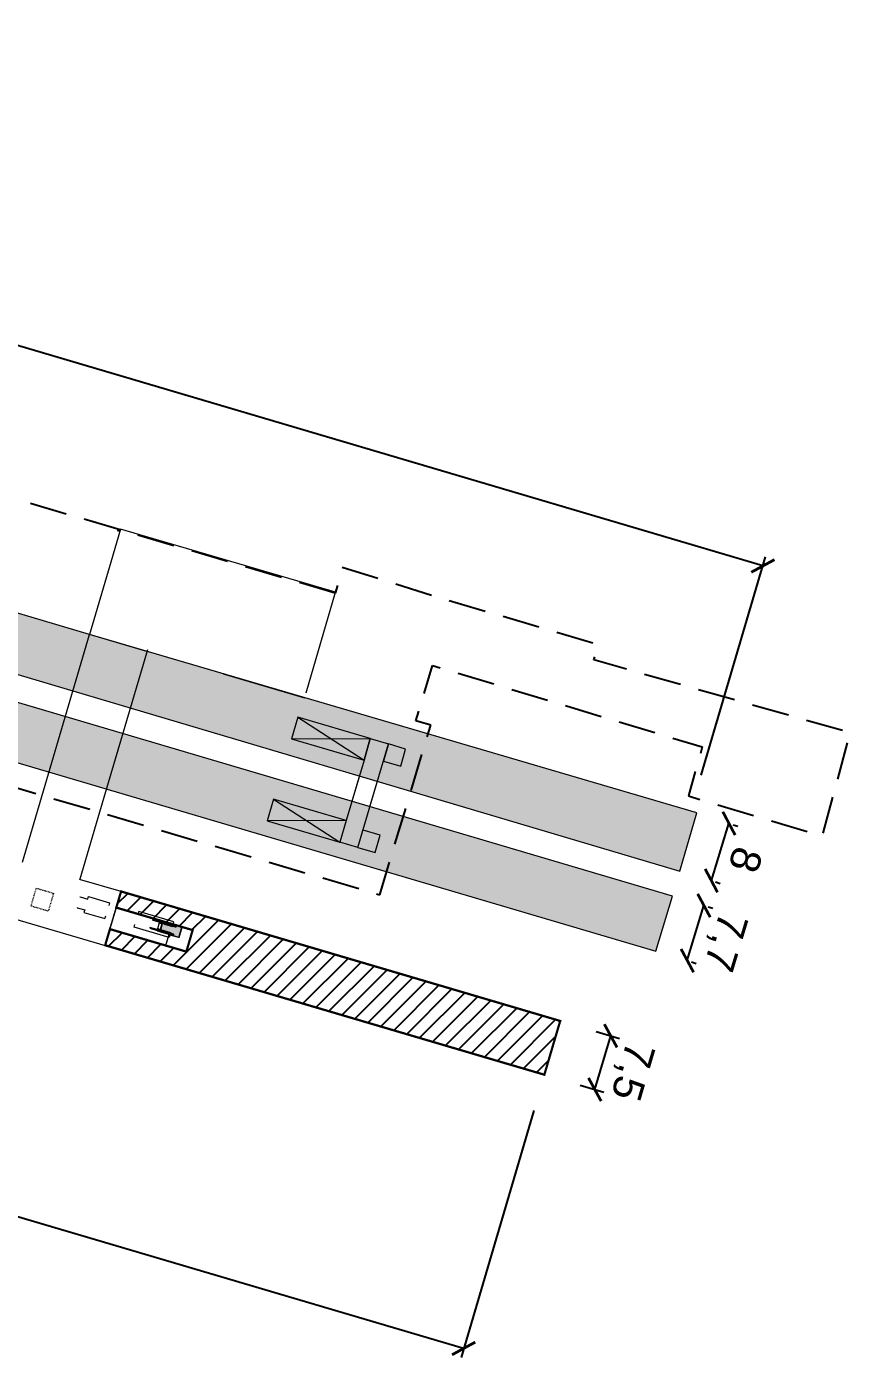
# Model space of a CAD drawing. Header units: metres. Extents: x 286532 to 329498, y 7396783 to 7466136.
# Drawn here: x 288300.9 to 288411.1, y 7465163.1 to 7465341.1 of the extents above; entities that cross this region are included whole.
import ezdxf

# ---------------------------------------------------------------- set-up
doc = ezdxf.new("R2010")
doc.units = ezdxf.units.M
doc.header["$LTSCALE"] = 10
for name, pattern in [('Aligning Line 1_8_', [0.00635, 0.003175, -0.003175]), ('DASHED', [0.75, 0.5, -0.25]), ('DASHED2', [0.375, 0.25, -0.125])]:
    doc.linetypes.add(name, pattern=pattern)
doc.layers.get('0').update_dxf_attribs({"color": 255})
for name, color, linetype, lineweight in [('_AUX-PLATAFORMA COTAS', 1, 'Continuous', 25), ('_AUX-PLATAFORMA EXISTENTE', 252, 'Continuous', 25), ('_AUX-PLATAFORMA NOVA', 3, 'DASHED', 25), ('ARQ-AUX-001', 1, 'Continuous', 5), ('ARQ-GEN', 1, 'Continuous', 5), ('ARQ-PIS-VIS', 1, 'Continuous', 5)]:
    doc.layers.add(name, color=color, linetype=linetype, lineweight=lineweight)
doc.layers.add('U-PISO', color=2, linetype='Continuous')
doc.styles.get("Standard").update_dxf_attribs({"font": 'arial.ttf'})
doc.dimstyles.new('ISO-25', dxfattribs={"dimtxt": 2.5, "dimasz": 2.5, "dimexe": 1.25, "dimexo": 0.625, "dimtad": 1, "dimtxsty": 'Standard', "dimcen": 2.5, "dimadec": 0, "dimazin": 0, "dimtfac": 1, "dimtmove": 0, "dimatfit": 3, "dimfxl": 1, "dimarcsym": 0})

# ---------------------------------------------------------------- blocks, each defined once
blk = doc.blocks.new('Escalator-thyssenkrupp-VelinoXtra-EN115 - VELINO Xtra 35_ 4EK _800_  0_5 m_s 2 flat steps_900-2165875-IMPLANTAÇÃO CAMPINAS')
at = {"layer": 'ARQ-GEN', "lineweight": 20}
for points in [[(0.42, 7.21), (-1.02, 7.21), (-1.02, 7.16), (0.42, 7.16)], [(-0.94, 6.01), (-1.02, 6.01), (-1.01, 5.96), (-0.94, 5.96)], [(-0.94, 4.85), (-0.94, 4.85), (-0.94, 5.96), (-1.02, 5.96), (-1.01, 4.81), (-0.94, 4.81)], [(-0.92, 5.86), (-0.93, 5.96), (-0.94, 5.96), (-0.94, 4.85), (-0.92, 4.85), (-0.92, 5.79)], [(-0.93, 6.06), (-0.93, 6.12), (-0.93, 6.06)], [(-0.85, 6.43), (-0.85, 6.43), (-0.92, 6.43), (-0.91, 5.96), (-0.85, 5.96), (-0.85, 6.42)], [(-0.85, 5.86), (-0.85, 5.96), (-0.92, 5.96), (-0.92, 4.85), (-0.85, 4.85), (-0.85, 5.79)], [(-0.84, 6.27), (-0.85, 6.27), (-0.84, 6.27)], [(-0.82, 4.85), (-0.83, 5.96), (-0.85, 5.96), (-0.84, 4.85), (-0.82, 4.85)], [(-0.75, 5.96), (-0.75, 6.01), (-0.83, 6), (-0.82, 5.96)], [(-0.75, 4.81), (-0.75, 5.96), (-0.82, 5.96), (-0.82, 4.81)], [(0.23, 4.81), (0.22, 5.37), (0.22, 5.96), (0.15, 5.96), (0.15, 4.81), (0.22, 4.81)], [(0.25, 4.85), (0.24, 5.96), (0.22, 5.96), (0.23, 4.85), (0.24, 4.85)], [(0.32, 6.32), (0.32, 6.43), (0.25, 6.43), (0.25, 5.96), (0.32, 5.96), (0.32, 6.29)], [(0.32, 5.86), (0.32, 5.96), (0.25, 5.96), (0.25, 4.85), (0.32, 4.85), (0.32, 5.79)], [(0.34, 5.96), (0.33, 6.04), (0.33, 6.08), (0.32, 6.2), (0.33, 5.96), (0.34, 5.96)], [(0.34, 4.85), (0.34, 5.96), (0.32, 5.96), (0.33, 4.85), (0.34, 4.85)], [(0.33, 6.12), (0.33, 6.1), (0.33, 6.11)], [(0.42, 5.99), (0.42, 6.01), (0.34, 6.01), (0.34, 5.96), (0.42, 5.96)], [(0.42, 5.96), (0.34, 5.96), (0.34, 4.81), (0.42, 4.81), (0.42, 5.86)], [(-0.94, 4.27), (-0.94, 4.6), (-0.94, 4.81), (-1.02, 4.81), (-1.02, 4.24), (-0.94, 4.23), (-0.94, 4.27)], [(-0.94, 4.18), (-0.94, 4.22), (-1.02, 4.23), (-1.01, 4.15), (-0.94, 4.12)], [(-0.92, 4.27), (-0.93, 4.85), (-0.94, 4.85), (-0.94, 4.31), (-0.93, 4.25), (-0.92, 4.25)], [(-0.92, 4.07), (-0.93, 4.25), (-0.94, 4.26), (-0.94, 4.23), (-0.94, 3.11), (-0.92, 3.09), (-0.92, 3.39)], [(-0.85, 4.31), (-0.85, 4.85), (-0.92, 4.85), (-0.92, 4.25), (-0.85, 4.25), (-0.85, 4.28)], [(-0.85, 4.07), (-0.85, 4.25), (-0.92, 4.25), (-0.92, 3.09), (-0.85, 3.09), (-0.85, 3.39)], [(-0.82, 4.25), (-0.83, 4.26), (-0.85, 4.25), (-0.84, 3.1), (-0.82, 3.12), (-0.82, 3.14), (-0.82, 4.25)], [(-0.75, 4.26), (-0.75, 4.81), (-0.83, 4.81), (-0.83, 4.35), (-0.82, 4.27), (-0.82, 4.22), (-0.75, 4.24), (-0.75, 4.25)], [(-0.75, 4.15), (-0.75, 4.24), (-0.82, 4.22), (-0.82, 4.12), (-0.75, 4.15)], [(0.15, 4.57), (-0.75, 4.57), (-0.75, 4.52), (0.15, 4.52)], [(0.15, 4.27), (0.15, 4.52), (-0.75, 4.52), (-0.75, 4.12), (-0.7, 4.12), (-0.7, 4.47), (0.1, 4.47), (0.1, 4.12), (0.15, 4.12), (0.15, 4.27)], [(0.23, 4.64), (0.23, 4.73), (0.22, 4.81), (0.15, 4.81), (0.15, 4.24), (0.22, 4.23), (0.23, 4.64)], [(0.22, 4.22), (0.15, 4.23), (0.15, 4.15), (0.22, 4.12), (0.22, 4.18)], [(0.25, 4.51), (0.24, 4.85), (0.22, 4.85), (0.23, 4.35), (0.22, 4.27), (0.23, 4.25), (0.25, 4.25), (0.25, 4.5)], [(0.25, 4.07), (0.24, 4.25), (0.22, 4.26), (0.22, 4.23), (0.23, 3.11), (0.25, 3.1), (0.25, 3.39)], [(0.32, 4.32), (0.32, 4.85), (0.25, 4.85), (0.25, 4.25), (0.32, 4.25), (0.32, 4.31)], [(0.32, 3.39), (0.32, 4.25), (0.25, 4.25), (0.25, 3.09), (0.32, 3.09), (0.32, 3.39)], [(0.34, 4.57), (0.33, 4.85), (0.32, 4.85), (0.33, 4.25), (0.34, 4.26), (0.34, 4.55)], [(0.34, 4.25), (0.34, 4.26), (0.32, 4.25), (0.33, 3.1), (0.34, 3.12), (0.34, 3.14), (0.34, 4.25)], [(0.42, 4.25), (0.42, 4.81), (0.34, 4.81), (0.34, 4.31), (0.34, 4.22), (0.42, 4.24)], [(0.42, 4.24), (0.34, 4.22), (0.34, 4.12), (0.42, 4.15), (0.42, 4.23)]]:
    blk.add_hatch(color=256, dxfattribs=at).paths.add_polyline_path(points, flags=0)
h = blk.add_hatch(color=256, dxfattribs=at)
h.paths.add_polyline_path([(-0.84, 6.32), (-0.85, 6.32), (-0.84, 6.27), (-0.84, 6.27), (-0.84, 6.3)], flags=0)
h.paths.add_polyline_path([(0.33, 6.25), (0.34, 6.23), (0.33, 6.25)], flags=0)
h.paths.add_polyline_path([(0.42, 6.2), (0.42, 7.16), (-1.02, 7.16), (-1.01, 6.01), (-0.94, 6.01), (-0.93, 6.29), (-0.92, 6.3), (-0.92, 6.43), (-0.85, 6.43), (-0.84, 6.32), (-0.83, 6.32), (-0.83, 6.15), (-0.82, 6.01), (-0.75, 6.01), (-0.75, 4.57), (0.15, 4.57), (0.15, 6.01), (0.23, 6.02), (0.23, 6.32), (0.24, 6.32), (0.24, 6.38), (0.25, 6.38), (0.25, 6.43), (0.32, 6.43), (0.33, 6.35), (0.33, 6.25), (0.33, 6.14), (0.34, 6.01), (0.42, 6.01), (0.42, 6.17)], flags=0)
h.paths.add_polyline_path([(0.34, 6.13), (0.33, 6.14), (0.34, 6.13)], flags=0)
h.paths.add_polyline_path([(0.25, 6.34), (0.24, 6.28), (0.25, 6.34)], flags=0)
h.paths.add_polyline_path([(0.23, 6.2), (0.22, 6.22), (0.23, 6.21)], flags=0)
h.paths.add_polyline_path([(-0.82, 6.18), (-0.83, 6.22), (-0.82, 6.2)], flags=0)
h.paths.add_polyline_path([(-0.84, 6.04), (-0.84, 6.03), (-0.84, 6.04)], flags=0)
h.paths.add_polyline_path([(-0.93, 6.14), (-0.94, 6.14), (-0.93, 6.14)], flags=0)
h = blk.add_hatch(color=256, dxfattribs=at)
h.paths.add_polyline_path([(-0.93, 6.25), (-0.94, 6.23), (-0.93, 6.25)], flags=0)
h.paths.add_polyline_path([(-0.92, 5.96), (-0.93, 6.36), (-0.93, 6.25), (-0.93, 6.14), (-0.94, 6.1), (-0.93, 5.96), (-0.92, 5.96)], flags=0)
h = blk.add_hatch(color=256, dxfattribs=at)
h.paths.add_polyline_path([(-0.84, 6.32), (-0.84, 6.38), (-0.85, 6.36), (-0.84, 6.32)], flags=0)
h.paths.add_polyline_path([(-0.83, 6.02), (-0.83, 6.32), (-0.84, 6.32), (-0.84, 6.27), (-0.85, 6.21), (-0.84, 5.96), (-0.83, 5.96), (-0.83, 6.01)], flags=0)
h = blk.add_hatch(color=256, dxfattribs=at)
h.paths.add_polyline_path([(0.24, 6.01), (0.24, 6.01), (0.24, 5.99)], flags=0)
h.paths.add_polyline_path([(0.23, 5.96), (0.23, 6.01), (0.15, 6.01), (0.15, 5.96), (0.23, 5.96)], flags=0)
h = blk.add_hatch(color=256, dxfattribs=at)
h.paths.add_polyline_path([(0.24, 6.32), (0.25, 6.38), (0.24, 6.32)], flags=0)
h.paths.add_polyline_path([(0.25, 5.96), (0.24, 6.27), (0.24, 6.27), (0.24, 6.32), (0.23, 6.32), (0.23, 6.15), (0.23, 5.96), (0.24, 5.96)], flags=0)
h = blk.add_hatch(color=256, dxfattribs=at)
h.paths.add_polyline_path([(-0.82, 4.51), (-0.83, 4.62), (-0.84, 4.85), (-0.85, 4.85), (-0.84, 4.25), (-0.82, 4.26), (-0.82, 4.51)], flags=0)
h.paths.add_polyline_path([(-0.83, 4.71), (-0.84, 4.72), (-0.83, 4.73)], flags=0)
for p, q in [((0.42, 7.21), (-1.02, 7.21)), ((-1.02, 7.16), (-1.02, 7.21)), ((0.42, 7.21), (-1.02, 7.21)), ((-1.02, 4.57), (-1.02, 7.16)), ((0.42, 7.16), (-1.02, 7.16)), ((0.42, 7.21), (0.42, 7.16)), ((0.42, 7.16), (0.42, 5.99)), ((-1.4, 5.94), (-1.4, 1.04)), ((-1.05, 5.94), (-1.4, 5.94)), ((-1.05, 7.01), (-1.05, 5.94)), ((-1.02, 7.01), (-1.05, 7.01)), ((-1.02, 6.01), (-0.94, 6.01)), ((-1.02, 6.01), (-1.02, 5.96)), ((-0.94, 5.96), (-1.02, 5.96)), ((-1.02, 5.96), (-0.94, 5.96)), ((-1.02, 4.81), (-1.02, 5.96)), ((-0.92, 5.96), (-0.94, 5.96)), ((-0.94, 5.96), (-0.94, 4.85)), ((-0.94, 5.96), (-0.92, 5.96)), ((-0.85, 6.43), (-0.92, 6.43)), ((-0.85, 5.96), (-0.92, 5.96)), ((-0.92, 5.96), (-0.85, 5.96)), ((-0.82, 5.96), (-0.85, 5.96)), ((-0.85, 5.96), (-0.82, 5.96)), ((-0.83, 6.01), (-0.75, 6.01)), ((-0.82, 4.85), (-0.82, 5.96)), ((-0.75, 5.96), (-0.82, 5.96)), ((-0.82, 5.96), (-0.75, 5.96)), ((-0.75, 6.01), (-0.75, 5.96)), ((-0.75, 4.81), (-0.75, 5.96)), ((0.15, 6.01), (0.23, 6.01)), ((0.15, 5.96), (0.15, 6.01)), ((0.15, 5.99), (0.15, 4.57)), ((0.22, 5.96), (0.15, 5.96)), ((0.15, 5.96), (0.22, 5.96)), ((0.15, 5.96), (0.15, 4.81)), ((0.25, 5.96), (0.22, 5.96)), ((0.22, 5.96), (0.22, 4.85)), ((0.22, 5.96), (0.25, 5.96)), ((0.32, 6.43), (0.25, 6.43)), ((0.32, 5.96), (0.25, 5.96)), ((0.25, 5.96), (0.32, 5.96)), ((0.34, 5.96), (0.32, 5.96)), ((0.32, 5.96), (0.34, 5.96)), ((0.34, 6.01), (0.42, 6.01)), ((0.34, 4.85), (0.34, 5.96)), ((0.42, 5.96), (0.34, 5.96)), ((0.34, 5.96), (0.42, 5.96)), ((0.42, 7.01), (0.45, 7.01)), ((0.42, 5.96), (0.42, 6.01)), ((0.42, 5.99), (0.42, 4.52)), ((0.42, 5.96), (0.42, 4.81)), ((0.45, 7.01), (0.45, 5.94)), ((0.45, 5.94), (0.8, 5.94)), ((0.8, 5.94), (0.8, 1.04)), ((-1.02, 4.24), (-1.02, 4.81)), ((-1.02, 4.52), (-1.02, 4.57)), ((-1.02, 4.52), (-1.02, 4.57)), ((-1.02, 4.57), (-1.02, 4.57)), ((-1.02, 4.52), (-1.02, 4.52)), ((-1.02, 4.15), (-1.02, 4.24)), ((-0.94, 4.27), (-0.94, 3.09)), ((-0.92, 4.25), (-0.85, 4.25)), ((-0.82, 3.09), (-0.82, 4.27)), ((-0.75, 4.81), (-0.75, 4.24)), ((0.15, 4.57), (-0.75, 4.57)), ((0.15, 4.52), (-0.75, 4.52)), ((-0.75, 4.52), (-0.75, 4.12)), ((-0.75, 4.24), (-0.75, 4.15)), ((-0.75, 4.12), (-0.7, 4.12)), ((-0.7, 4.12), (-0.7, 4.47)), ((-0.7, 4.47), (0.1, 4.47)), ((-0.7, 4.12), (0.1, 4.12)), ((0.1, 4.47), (0.1, 4.12)), ((0.1, 4.12), (0.15, 4.12)), ((0.15, 4.24), (0.15, 4.81)), ((0.15, 4.57), (0.15, 4.52)), ((0.15, 4.12), (0.15, 4.52)), ((0.15, 4.15), (0.15, 4.24)), ((0.22, 4.27), (0.22, 3.09)), ((0.25, 4.25), (0.32, 4.25)), ((0.34, 3.09), (0.34, 4.27)), ((0.42, 4.81), (0.42, 4.24)), ((0.42, 4.24), (0.42, 4.15)), ((-1.4, 1.04), (-1.02, 1.04)), ((0.8, 1.04), (0.42, 1.04)), ((-1.4, -3.01), (-1.02, -3.01)), ((-1.4, -5.94), (-1.4, -3.01)), ((0.8, -3.01), (0.42, -3.01)), ((0.8, -5.94), (0.8, -3.01)), ((-1.05, -5.94), (-1.4, -5.94)), ((-1.05, -7.01), (-1.05, -5.94)), ((-1.02, -7.01), (-1.05, -7.01)), ((0.42, -7.01), (0.45, -7.01)), ((0.45, -5.94), (0.8, -5.94)), ((0.45, -7.01), (0.45, -5.94))]:
    blk.add_line(p, q, dxfattribs=at)
at = {"layer": 'ARQ-GEN', "lineweight": 20, "flags": 128}
for points in [[(-0.94, 6.41), (-0.94, 6.41), (-0.94, 6.41), (-0.94, 6.41), (-0.94, 6.41), (-0.94, 6.41), (-0.94, 6.41), (-0.94, 6.42), (-0.94, 6.42), (-0.94, 6.42), (-0.94, 6.42), (-0.94, 6.42), (-0.94, 6.42), (-0.94, 6.42), (-0.94, 6.42), (-0.94, 6.42), (-0.94, 6.42), (-0.94, 6.42), (-0.94, 6.43), (-0.94, 6.43), (-0.94, 6.43), (-0.94, 6.43), (-0.94, 6.43), (-0.93, 6.43), (-0.93, 6.43), (-0.93, 6.43), (-0.93, 6.43), (-0.93, 6.43), (-0.93, 6.43), (-0.93, 6.43), (-0.93, 6.43), (-0.93, 6.43), (-0.93, 6.43), (-0.93, 6.43), (-0.93, 6.43), (-0.92, 6.43), (-0.92, 6.43), (-0.92, 6.43), (-0.92, 6.43), (-0.92, 6.43), (-0.92, 6.43)], [(-0.94, 6.01), (-0.94, 6.03), (-0.94, 6.05), (-0.94, 6.07), (-0.94, 6.08), (-0.94, 6.1), (-0.94, 6.12), (-0.94, 6.13), (-0.94, 6.15), (-0.94, 6.17), (-0.94, 6.18), (-0.94, 6.2), (-0.94, 6.21), (-0.94, 6.23), (-0.94, 6.24), (-0.94, 6.26), (-0.94, 6.27), (-0.94, 6.28), (-0.94, 6.29), (-0.94, 6.31), (-0.94, 6.32), (-0.94, 6.33), (-0.94, 6.34), (-0.94, 6.35), (-0.94, 6.36), (-0.94, 6.36), (-0.94, 6.37), (-0.94, 6.38), (-0.94, 6.38), (-0.94, 6.39), (-0.94, 6.39), (-0.94, 6.4), (-0.94, 6.4), (-0.94, 6.4), (-0.94, 6.41), (-0.94, 6.41), (-0.94, 6.41), (-0.94, 6.41)], [(-0.94, 6.41), (-0.94, 6.41), (-0.94, 6.41), (-0.94, 6.41), (-0.94, 6.4), (-0.94, 6.4), (-0.94, 6.4), (-0.94, 6.39), (-0.94, 6.39), (-0.94, 6.38), (-0.94, 6.37), (-0.94, 6.37), (-0.94, 6.36), (-0.94, 6.35), (-0.94, 6.34), (-0.94, 6.33), (-0.94, 6.32), (-0.94, 6.31), (-0.94, 6.3), (-0.94, 6.28), (-0.94, 6.27), (-0.94, 6.26), (-0.94, 6.25), (-0.94, 6.23), (-0.94, 6.22), (-0.94, 6.2), (-0.94, 6.19), (-0.94, 6.17), (-0.94, 6.15), (-0.94, 6.14), (-0.94, 6.12), (-0.94, 6.1), (-0.94, 6.09), (-0.94, 6.07), (-0.94, 6.05), (-0.94, 6.04), (-0.94, 6.02), (-0.94, 6), (-0.94, 5.98), (-0.94, 5.96), (-0.94, 5.96)], [(-0.94, 6.41), (-0.94, 6.41), (-0.94, 6.41), (-0.94, 6.41), (-0.94, 6.41), (-0.94, 6.4), (-0.94, 6.4), (-0.94, 6.4), (-0.94, 6.4), (-0.94, 6.4), (-0.94, 6.4), (-0.94, 6.4), (-0.94, 6.4), (-0.94, 6.4), (-0.94, 6.4), (-0.94, 6.4), (-0.94, 6.4), (-0.94, 6.4), (-0.93, 6.4), (-0.93, 6.39), (-0.93, 6.39), (-0.93, 6.39), (-0.93, 6.39), (-0.93, 6.39), (-0.93, 6.39), (-0.93, 6.39), (-0.93, 6.39), (-0.93, 6.39), (-0.93, 6.39), (-0.93, 6.39), (-0.93, 6.39), (-0.93, 6.39), (-0.93, 6.39), (-0.92, 6.39), (-0.92, 6.39), (-0.92, 6.39), (-0.92, 6.39), (-0.92, 6.39), (-0.92, 6.39), (-0.92, 6.39), (-0.92, 6.39)], [(-0.85, 6.43), (-0.85, 6.43), (-0.84, 6.43), (-0.84, 6.43), (-0.84, 6.43), (-0.84, 6.43), (-0.84, 6.43), (-0.84, 6.43), (-0.84, 6.43), (-0.84, 6.43), (-0.84, 6.43), (-0.84, 6.43), (-0.83, 6.43), (-0.83, 6.43), (-0.83, 6.43), (-0.83, 6.43), (-0.83, 6.43), (-0.83, 6.43), (-0.83, 6.43), (-0.83, 6.43), (-0.83, 6.43), (-0.83, 6.43), (-0.83, 6.42), (-0.83, 6.42), (-0.83, 6.42), (-0.83, 6.42), (-0.82, 6.42), (-0.82, 6.42), (-0.82, 6.42), (-0.82, 6.42), (-0.82, 6.42), (-0.82, 6.42), (-0.82, 6.42), (-0.82, 6.41), (-0.82, 6.41), (-0.82, 6.41), (-0.82, 6.41), (-0.82, 6.41), (-0.82, 6.41), (-0.82, 6.41), (-0.82, 6.41)], [(-0.85, 6.39), (-0.85, 6.39), (-0.84, 6.39), (-0.84, 6.39), (-0.84, 6.39), (-0.84, 6.39), (-0.84, 6.39), (-0.84, 6.39), (-0.84, 6.39), (-0.84, 6.39), (-0.84, 6.39), (-0.84, 6.39), (-0.84, 6.39), (-0.84, 6.39), (-0.84, 6.39), (-0.83, 6.39), (-0.83, 6.39), (-0.83, 6.39), (-0.83, 6.39), (-0.83, 6.39), (-0.83, 6.39), (-0.83, 6.4), (-0.83, 6.4), (-0.83, 6.4), (-0.83, 6.4), (-0.83, 6.4), (-0.83, 6.4), (-0.83, 6.4), (-0.83, 6.4), (-0.83, 6.4), (-0.83, 6.4), (-0.83, 6.4), (-0.83, 6.4), (-0.83, 6.4), (-0.83, 6.4), (-0.83, 6.41), (-0.83, 6.41), (-0.83, 6.41), (-0.83, 6.41), (-0.83, 6.41), (-0.83, 6.41)], [(-0.82, 5.96), (-0.82, 5.98), (-0.82, 5.99), (-0.82, 6.01), (-0.82, 6.03), (-0.82, 6.05), (-0.82, 6.07), (-0.82, 6.08), (-0.82, 6.1), (-0.82, 6.12), (-0.82, 6.13), (-0.82, 6.15), (-0.82, 6.17), (-0.82, 6.18), (-0.82, 6.2), (-0.82, 6.21), (-0.82, 6.23), (-0.82, 6.24), (-0.82, 6.26), (-0.82, 6.27), (-0.82, 6.28), (-0.82, 6.29), (-0.82, 6.31), (-0.82, 6.32), (-0.82, 6.33), (-0.82, 6.34), (-0.82, 6.35), (-0.82, 6.36), (-0.82, 6.36), (-0.82, 6.37), (-0.82, 6.38), (-0.82, 6.38), (-0.82, 6.39), (-0.82, 6.39), (-0.82, 6.4), (-0.82, 6.4), (-0.82, 6.4), (-0.82, 6.41), (-0.82, 6.41), (-0.82, 6.41), (-0.82, 6.41)], [(-0.82, 6.41), (-0.82, 6.41), (-0.82, 6.41), (-0.82, 6.41), (-0.82, 6.4), (-0.82, 6.4), (-0.82, 6.4), (-0.82, 6.39), (-0.82, 6.39), (-0.82, 6.38), (-0.82, 6.37), (-0.82, 6.37), (-0.82, 6.36), (-0.82, 6.35), (-0.82, 6.34), (-0.82, 6.33), (-0.82, 6.32), (-0.82, 6.31), (-0.82, 6.3), (-0.82, 6.28), (-0.82, 6.27), (-0.82, 6.26), (-0.82, 6.25), (-0.82, 6.23), (-0.82, 6.22), (-0.82, 6.2), (-0.82, 6.19), (-0.82, 6.17), (-0.82, 6.15), (-0.82, 6.14), (-0.82, 6.12), (-0.82, 6.1), (-0.82, 6.09), (-0.82, 6.07), (-0.82, 6.05), (-0.82, 6.04), (-0.82, 6.02)], [(0.22, 6.41), (0.22, 6.41), (0.22, 6.41), (0.22, 6.41), (0.22, 6.41), (0.22, 6.41), (0.22, 6.41), (0.22, 6.42), (0.22, 6.42), (0.22, 6.42), (0.22, 6.42), (0.22, 6.42), (0.22, 6.42), (0.22, 6.42), (0.23, 6.42), (0.23, 6.42), (0.23, 6.42), (0.23, 6.42), (0.23, 6.43), (0.23, 6.43), (0.23, 6.43), (0.23, 6.43), (0.23, 6.43), (0.23, 6.43), (0.23, 6.43), (0.23, 6.43), (0.23, 6.43), (0.23, 6.43), (0.24, 6.43), (0.24, 6.43), (0.24, 6.43), (0.24, 6.43), (0.24, 6.43), (0.24, 6.43), (0.24, 6.43), (0.24, 6.43), (0.24, 6.43), (0.24, 6.43), (0.24, 6.43), (0.25, 6.43), (0.25, 6.43)], [(0.22, 6.01), (0.22, 6.03), (0.22, 6.05), (0.22, 6.07), (0.22, 6.08), (0.22, 6.1), (0.22, 6.12), (0.22, 6.13), (0.22, 6.15), (0.22, 6.17), (0.22, 6.18), (0.22, 6.2), (0.22, 6.21), (0.22, 6.23), (0.22, 6.24), (0.22, 6.26), (0.22, 6.27), (0.22, 6.28), (0.22, 6.29), (0.22, 6.31), (0.22, 6.32), (0.22, 6.33), (0.22, 6.34), (0.22, 6.35), (0.22, 6.36), (0.22, 6.36), (0.22, 6.37), (0.22, 6.38), (0.22, 6.38), (0.22, 6.39), (0.22, 6.39), (0.22, 6.4), (0.22, 6.4), (0.22, 6.4), (0.22, 6.41), (0.22, 6.41), (0.22, 6.41), (0.22, 6.41)], [(0.22, 6.41), (0.22, 6.41), (0.22, 6.41), (0.22, 6.41), (0.22, 6.4), (0.22, 6.4), (0.22, 6.4), (0.22, 6.39), (0.22, 6.39), (0.22, 6.38), (0.22, 6.37), (0.22, 6.37), (0.22, 6.36), (0.22, 6.35), (0.22, 6.34), (0.22, 6.33), (0.22, 6.32), (0.22, 6.31), (0.22, 6.3), (0.22, 6.28), (0.22, 6.27), (0.22, 6.26), (0.22, 6.25), (0.22, 6.23), (0.22, 6.22), (0.22, 6.2), (0.22, 6.19), (0.22, 6.17), (0.22, 6.15), (0.22, 6.14), (0.22, 6.12), (0.22, 6.1), (0.22, 6.09), (0.22, 6.07), (0.22, 6.05), (0.22, 6.04), (0.22, 6.02), (0.22, 6), (0.22, 5.98), (0.22, 5.96), (0.22, 5.96)], [(0.23, 6.41), (0.23, 6.41), (0.23, 6.41), (0.23, 6.41), (0.23, 6.41), (0.23, 6.4), (0.23, 6.4), (0.23, 6.4), (0.23, 6.4), (0.23, 6.4), (0.23, 6.4), (0.23, 6.4), (0.23, 6.4), (0.23, 6.4), (0.23, 6.4), (0.23, 6.4), (0.23, 6.4), (0.23, 6.4), (0.23, 6.4), (0.23, 6.39), (0.23, 6.39), (0.23, 6.39), (0.23, 6.39), (0.23, 6.39), (0.23, 6.39), (0.24, 6.39), (0.24, 6.39), (0.24, 6.39), (0.24, 6.39), (0.24, 6.39), (0.24, 6.39), (0.24, 6.39), (0.24, 6.39), (0.24, 6.39), (0.24, 6.39), (0.24, 6.39), (0.24, 6.39), (0.24, 6.39), (0.25, 6.39), (0.25, 6.39), (0.25, 6.39)], [(0.32, 6.43), (0.32, 6.43), (0.32, 6.43), (0.32, 6.43), (0.32, 6.43), (0.32, 6.43), (0.33, 6.43), (0.33, 6.43), (0.33, 6.43), (0.33, 6.43), (0.33, 6.43), (0.33, 6.43), (0.33, 6.43), (0.33, 6.43), (0.33, 6.43), (0.33, 6.43), (0.33, 6.43), (0.34, 6.43), (0.34, 6.43), (0.34, 6.43), (0.34, 6.43), (0.34, 6.43), (0.34, 6.42), (0.34, 6.42), (0.34, 6.42), (0.34, 6.42), (0.34, 6.42), (0.34, 6.42), (0.34, 6.42), (0.34, 6.42), (0.34, 6.42), (0.34, 6.42), (0.34, 6.42), (0.34, 6.41), (0.34, 6.41), (0.34, 6.41), (0.34, 6.41), (0.34, 6.41), (0.34, 6.41), (0.34, 6.41), (0.34, 6.41)], [(0.32, 6.39), (0.32, 6.39), (0.32, 6.39), (0.32, 6.39), (0.32, 6.39), (0.32, 6.39), (0.32, 6.39), (0.33, 6.39), (0.33, 6.39), (0.33, 6.39), (0.33, 6.39), (0.33, 6.39), (0.33, 6.39), (0.33, 6.39), (0.33, 6.39), (0.33, 6.39), (0.33, 6.39), (0.33, 6.39), (0.33, 6.39), (0.33, 6.39), (0.33, 6.39), (0.33, 6.4), (0.34, 6.4), (0.34, 6.4), (0.34, 6.4), (0.34, 6.4), (0.34, 6.4), (0.34, 6.4), (0.34, 6.4), (0.34, 6.4), (0.34, 6.4), (0.34, 6.4), (0.34, 6.4), (0.34, 6.4), (0.34, 6.4), (0.34, 6.41), (0.34, 6.41), (0.34, 6.41), (0.34, 6.41), (0.34, 6.41), (0.34, 6.41)], [(0.34, 5.96), (0.34, 5.98), (0.34, 5.99), (0.34, 6.01), (0.34, 6.03), (0.34, 6.05), (0.34, 6.07), (0.34, 6.08), (0.34, 6.1), (0.34, 6.12), (0.34, 6.13), (0.34, 6.15), (0.34, 6.17), (0.34, 6.18), (0.34, 6.2), (0.34, 6.21), (0.34, 6.23), (0.34, 6.24), (0.34, 6.26), (0.34, 6.27), (0.34, 6.28), (0.34, 6.29), (0.34, 6.31), (0.34, 6.32), (0.34, 6.33), (0.34, 6.34), (0.34, 6.35), (0.34, 6.36), (0.34, 6.36), (0.34, 6.37), (0.34, 6.38), (0.34, 6.38), (0.34, 6.39), (0.34, 6.39), (0.34, 6.4), (0.34, 6.4), (0.34, 6.4), (0.34, 6.41), (0.34, 6.41), (0.34, 6.41), (0.34, 6.41)], [(0.34, 6.41), (0.34, 6.41), (0.34, 6.41), (0.34, 6.41), (0.34, 6.4), (0.34, 6.4), (0.34, 6.4), (0.34, 6.39), (0.34, 6.39), (0.34, 6.38), (0.34, 6.37), (0.34, 6.37), (0.34, 6.36), (0.34, 6.35), (0.34, 6.34), (0.34, 6.33), (0.34, 6.32), (0.34, 6.31), (0.34, 6.3), (0.34, 6.28), (0.34, 6.27), (0.34, 6.26), (0.34, 6.25), (0.34, 6.23), (0.34, 6.22), (0.34, 6.2), (0.34, 6.19), (0.34, 6.17), (0.34, 6.15), (0.34, 6.14), (0.34, 6.12), (0.34, 6.1), (0.34, 6.09), (0.34, 6.07), (0.34, 6.05), (0.34, 6.04), (0.34, 6.02)], [(-1.02, 4.24), (-0.97, 4.23), (-0.94, 4.22)], [(-0.94, 4.85), (-0.94, 4.81), (-0.94, 4.77), (-0.94, 4.73), (-0.94, 4.69), (-0.94, 4.65), (-0.94, 4.61), (-0.94, 4.57), (-0.94, 4.53), (-0.94, 4.49), (-0.94, 4.46), (-0.94, 4.42), (-0.94, 4.38), (-0.94, 4.35), (-0.94, 4.31), (-0.94, 4.28), (-0.94, 4.27)], [(-0.82, 4.27), (-0.82, 4.3), (-0.82, 4.33), (-0.82, 4.37), (-0.82, 4.41), (-0.82, 4.44), (-0.82, 4.48), (-0.82, 4.52), (-0.82, 4.56), (-0.82, 4.6), (-0.82, 4.64), (-0.82, 4.68), (-0.82, 4.72), (-0.82, 4.76), (-0.82, 4.8), (-0.82, 4.84), (-0.82, 4.85)], [(-0.82, 4.22), (-0.8, 4.23), (-0.75, 4.24)], [(0.15, 4.24), (0.2, 4.23), (0.22, 4.22)], [(0.22, 4.85), (0.22, 4.81), (0.22, 4.77), (0.22, 4.73), (0.22, 4.69), (0.22, 4.65), (0.22, 4.61), (0.22, 4.57), (0.22, 4.53), (0.22, 4.49), (0.22, 4.46), (0.22, 4.42), (0.22, 4.38), (0.22, 4.35), (0.22, 4.31), (0.22, 4.28), (0.22, 4.27)], [(0.34, 4.27), (0.34, 4.3), (0.34, 4.33), (0.34, 4.37), (0.34, 4.41), (0.34, 4.44), (0.34, 4.48), (0.34, 4.52), (0.34, 4.56), (0.34, 4.6), (0.34, 4.64), (0.34, 4.68), (0.34, 4.72), (0.34, 4.76), (0.34, 4.8), (0.34, 4.84), (0.34, 4.85)], [(0.34, 4.22), (0.37, 4.23), (0.42, 4.24)]]:
    blk.add_lwpolyline(points, dxfattribs=at)
at = {"layer": 'ARQ-GEN', "lineweight": 20}
for centre, major_axis, start_param, end_param in [((-0.92, 4.27), (0.02, 0), 3.141595, 3.403392), ((-0.92, 4.27), (0.02, 0), 2.879793, 3.141593), ((-0.92, 4.27), (0.025, 0), 2.617994, 3.141593), ((-0.92, 4.27), (-0.025, 0), 0.000002, 1.570796), ((-0.85, 4.27), (0.025, 0), 4.713909, 6.283183), ((-0.85, 4.27), (0.025, 0), 0.00076, 0.524106), ((0.25, 4.27), (0.025, 0), 2.617487, 3.140833), ((0.25, 4.27), (-0.025, 0), 0.000002, 1.569276), ((0.32, 4.27), (-0.025, 0), 1.570796, 3.141591), ((0.32, 4.27), (0.02, 0), 0, 0.261799), ((0.32, 4.27), (-0.02, 0), 2.879793, 3.14159), ((0.32, 4.27), (-0.025, 0), 3.141593, 3.665191)]:
    blk.add_ellipse(centre, major_axis=major_axis, ratio=0.57514, start_param=start_param, end_param=end_param, dxfattribs=at)
blk = doc.blocks.new('estação_campinas')
at = {"layer": '_AUX-PLATAFORMA EXISTENTE', "true_color": 0xa1a1a1, "transparency": 33554585}
h = blk.add_hatch(color=253, dxfattribs=at)
h.dxf.hatch_style = 1
h.paths.add_polyline_path([(-295.22, 111.37), (-297.26, 103.82), (-55.81, 32.56), (-53.58, 39.92)])
h.paths.add_polyline_path([(-131.52, 74.88), (-291.81, 122.49), (-294.02, 114.99), (-52.6, 43.27), (-50.3, 51.03)])
at = {"layer": '_AUX-PLATAFORMA NOVA', "true_color": 0x05ff05}
h = blk.add_hatch(dxfattribs=at)
h.set_pattern_fill('ANSI31', color=3, scale=0.5)
h.paths.add_polyline_path([(-147.44, 38.65), (-146.8, 40.81), (-156.27, 43.6), (-155.83, 45.11), (-155.87, 45.12), (-155.47, 46.49), (-145.95, 43.69), (-145.32, 45.85), (-356.33, 108.06), (-358.45, 100.86), (-150.83, 39.65)])
h.paths.add_polyline_path([(-75.05, 17.31), (-70.7, 16.03), (-68.58, 23.22), (-127.3, 40.54), (-127.94, 38.38), (-117.73, 35.37), (-118.57, 32.49), (-128.79, 35.5), (-129.43, 33.34), (-75.6, 17.47)])
at = {"layer": 'ARQ-AUX-001', "linetype": 'Aligning Line 1_8_', "lineweight": 20}
blk.add_hatch(color=256, dxfattribs=at).paths.add_polyline_path([(-127.13, 61.47), (-127.12, 61.53), (-127.13, 61.53), (-127.15, 61.47)], flags=0)
at = {"layer": '_AUX-PLATAFORMA NOVA', "color": 90, "linetype": 'DASHED2', "ltscale": 2, "const_width": 0.3, "flags": 128}
blk.add_lwpolyline([(-75.05, 17.31), (-70.7, 16.03), (-68.58, 23.22), (-127.3, 40.54), (-127.94, 38.38), (-117.73, 35.37), (-118.57, 32.49), (-128.79, 35.5), (-129.43, 33.34), (-75.6, 17.47)], close=True, dxfattribs=at)
at = {"layer": 'ARQ-AUX-001', "lineweight": 20}
for p, q in [((-127.39, 89), (-128.69, 84.58)), ((-98.61, 80.54), (-127.39, 89)), ((-127.82, 88.8), (-127.48, 88.7)), ((-127.48, 88.7), (-127.82, 88.8)), ((-128.69, 84.58), (-131.54, 74.89)), ((-102.56, 67.11), (-98.61, 80.54)), ((-131.56, 74.86), (-140.53, 44.4)), ((-123.87, 72.63), (-131.54, 74.89)), ((-123.78, 72.83), (-130.17, 51.16)), ((-113.64, 69.63), (-102.76, 66.43)), ((-103.68, 63.83), (-104.53, 60.95)), ((-93.97, 60.97), (-103.68, 63.83)), ((-103.68, 63.83), (-94.81, 58.09)), ((-104.53, 60.95), (-93.97, 60.97)), ((-104.53, 60.95), (-94.81, 58.09)), ((-93.97, 60.97), (-94.81, 58.09)), ((-94.81, 58.09), (-93.97, 60.97)), ((-93.97, 60.97), (-91.55, 60.26)), ((-95.63, 46.43), (-91.55, 60.26)), ((-91.55, 60.26), (-92.2, 57.95)), ((-89.25, 59.58), (-91.55, 60.26)), ((-89.9, 57.27), (-89.25, 59.58)), ((-94.81, 58.09), (-97.19, 50.02)), ((-92.2, 57.95), (-89.9, 57.27)), ((-95.38, 56.18), (-96.49, 52.42)), ((-94.07, 51.7), (-92.96, 55.47)), ((-106.91, 52.88), (-107.75, 50)), ((-97.19, 50.02), (-106.91, 52.88)), ((-106.91, 52.88), (-98.04, 47.14)), ((-130.17, 51.16), (-132.82, 42.16)), ((-97.19, 50.02), (-107.75, 50)), ((-107.75, 50), (-98.04, 47.14)), ((-97.19, 50.02), (-98.04, 47.14)), ((-97.19, 50.02), (-98.04, 47.14)), ((-92.65, 48.05), (-94.95, 48.73)), ((-93.32, 45.75), (-92.65, 48.05)), ((-95.63, 46.43), (-98.04, 47.14)), ((-95.63, 46.43), (-93.32, 45.75)), ((-127.31, 40.51), (-132.85, 42.14)), ((-129.43, 33.32), (-127.31, 40.51)), ((-147.44, 38.62), (-129.43, 33.32)), ((-128.79, 35.48), (-127.95, 38.35)), ((-127.95, 38.35), (-122.07, 36.62)), ((-119.13, 35.76), (-117.73, 35.35)), ((-118.58, 32.47), (-128.79, 35.48)), ((-120.9, 34.79), (-121.35, 33.26)), ((-117.73, 35.35), (-118.58, 32.47))]:
    blk.add_line(p, q, dxfattribs=at)
at = {"layer": 'ARQ-AUX-001', "linetype": 'Aligning Line 1_8_', "lineweight": 20}
blk.add_lwpolyline([(-139.34, 38.58), (-138.63, 40.98), (-136.33, 40.3), (-137.04, 37.9)], close=True, dxfattribs=at)
at = {"layer": 'ARQ-PIS-VIS'}
for points in [[(-131.52, 74.88), (-291.81, 122.49), (-294.02, 114.99), (-52.6, 43.27), (-50.3, 51.03), (-131.52, 74.88)], [(-295.22, 111.37), (-297.26, 103.82), (-55.81, 32.56), (-53.58, 39.92)]]:
    blk.add_lwpolyline(points, close=True, dxfattribs=at)
at = {"layer": 'U-PISO', "linetype": 'DASHED', "flags": 128}
blk.add_lwpolyline([(-98.66, 80.42), (-168.58, 101.01), (-164.94, 113), (-192.53, 121.12), (-193.6, 117.75), (-196.02, 118.19), (-195.82, 119.23), (-209.69, 123.52), (-208.95, 126.67), (-265.45, 143.11), (-270.62, 125.22), (-306.78, 135.86), (-309.75, 125.76), (-279.53, 116.86), (-285.42, 96.84), (-137.88, 53.4), (-130.21, 51.14), (-92.7, 40.1), (-85.9, 62.77), (-87.87, 63.35), (-85.67, 70.77), (-49.59, 59.87), (-51.44, 53.31), (-33.54, 47.95), (-29.78, 61.75), (-64.07, 71.5), (-63.43, 73.52), (-85.06, 79.89), (-97.73, 83.87), (-98.66, 80.42)], dxfattribs=at)
at = {"layer": 'ARQ-AUX-001', "linetype": 'Aligning Line 1_8_', "lineweight": 20, "rotation": 253.5970814974766}
blk.add_blockref('Escalator-thyssenkrupp-VelinoXtra-EN115 - VELINO Xtra 35_ 4EK _800_  0_5 m_s 2 flat steps_900-2165875-IMPLANTAÇÃO CAMPINAS', (-126.34, 36.82), dxfattribs=at)
blk = doc.blocks.new('_ArchTick')
at = {"color": 0, "linetype": 'ByBlock', "const_width": 0.15}
blk.add_lwpolyline([(-0.5, -0.5), (0.5, 0.5)], dxfattribs=at)
blk = doc.blocks.new('*D175')
at = {"layer": '_AUX-PLATAFORMA COTAS', "color": 0, "lineweight": -2, "ltscale": 0.05, "transparency": 16777216}
for p, q in [((288081.01, 7465280.94), (288071.28, 7465247.94)), ((288359.39, 7465164.3), (288071.64, 7465249.14)), ((288368.77, 7465196.11), (288359.04, 7465163.1))]:
    blk.add_line(p, q, dxfattribs=at)
at = {"layer": 'Defpoints', "color": 0, "ltscale": 0.05, "transparency": 16777216}
for p in [(288082.43, 7465285.74), (288071.64, 7465249.14), (288370.18, 7465200.9)]:
    blk.add_point(p, dxfattribs=at)
at = {"layer": '_AUX-PLATAFORMA COTAS', "color": 0, "lineweight": -2, "ltscale": 0.05, "transparency": 16777216, "xscale": 2.5, "yscale": 2.5, "zscale": 2.5}
for p, rotation in [((288071.64, 7465249.14), 163.5738473998725), ((288359.39, 7465164.3), 343.5738473998726)]:
    blk.add_blockref('_ArchTick', p, dxfattribs=dict(at, rotation=rotation))
at = {"layer": '_AUX-PLATAFORMA COTAS', "color": 0, "ltscale": 0.05, "transparency": 16777216, "insert": (288214.51, 7465203.32), "char_height": 4, "attachment_point": 5, "rotation": 163.5738}
blk.add_mtext('300', dxfattribs=at)
blk = doc.blocks.new('*D176')
at = {"layer": '_AUX-PLATAFORMA COTAS', "color": 0, "lineweight": -2, "ltscale": 0.05, "transparency": 16777216}
for p, q in [((288151.4, 7465311.89), (288160.03, 7465341.07)), ((288399.4, 7465268.94), (288159.68, 7465339.87)), ((288391.13, 7465240.96), (288399.76, 7465270.14))]:
    blk.add_line(p, q, dxfattribs=at)
at = {"layer": 'Defpoints', "color": 0, "ltscale": 0.05, "transparency": 16777216}
for p in [(288159.68, 7465339.87), (288149.98, 7465307.09), (288389.71, 7465236.16)]:
    blk.add_point(p, dxfattribs=at)
at = {"layer": '_AUX-PLATAFORMA COTAS', "color": 0, "lineweight": -2, "ltscale": 0.05, "transparency": 16777216, "xscale": 2.5, "yscale": 2.5, "zscale": 2.5}
for p, rotation in [((288159.68, 7465339.87), 163.5178942754853), ((288399.4, 7465268.94), 343.5178942754852)]:
    blk.add_blockref('_ArchTick', p, dxfattribs=dict(at, rotation=rotation))
at = {"layer": '_AUX-PLATAFORMA COTAS', "color": 0, "ltscale": 0.05, "transparency": 16777216, "insert": (288280.55, 7465307.8), "char_height": 4, "attachment_point": 5, "rotation": 163.5179}
blk.add_mtext('250', dxfattribs=at)
blk = doc.blocks.new('*D177')
at = {"layer": '_AUX-PLATAFORMA COTAS', "color": 0, "lineweight": -2, "ltscale": 0.05, "transparency": 16777216}
for p, q in [((288376.93, 7465198.92), (288379.05, 7465206.11)), ((288377.1, 7465206.68), (288380.25, 7465205.76)), ((288374.98, 7465199.49), (288378.12, 7465198.56))]:
    blk.add_line(p, q, dxfattribs=at)
at = {"layer": 'Defpoints', "color": 0, "ltscale": 0.05, "transparency": 16777216}
for p in [(288372.3, 7465208.1), (288379.05, 7465206.11), (288370.18, 7465200.9)]:
    blk.add_point(p, dxfattribs=at)
at = {"layer": '_AUX-PLATAFORMA COTAS', "color": 0, "lineweight": -2, "ltscale": 0.05, "transparency": 16777216, "xscale": 2.5, "yscale": 2.5, "zscale": 2.5}
for p, rotation in [((288379.05, 7465206.11), 73.57384739853514), ((288376.93, 7465198.92), 253.5738473985351)]:
    blk.add_blockref('_ArchTick', p, dxfattribs=dict(at, rotation=rotation))
at = {"layer": '_AUX-PLATAFORMA COTAS', "color": 0, "ltscale": 0.05, "transparency": 16777216, "insert": (288381.72, 7465201.41), "char_height": 4, "attachment_point": 5, "rotation": 253.5738}
blk.add_mtext('7,5', dxfattribs=at)
blk = doc.blocks.new('*D178')
at = {"layer": '_AUX-PLATAFORMA COTAS', "color": 0, "lineweight": -2, "ltscale": 0.05, "transparency": 16777216}
for p, q in [((288389.3, 7465216.16), (288391.52, 7465223.53)), ((288392.08, 7465223.36), (288392.72, 7465223.17)), ((288389.86, 7465215.99), (288390.5, 7465215.8))]:
    blk.add_line(p, q, dxfattribs=at)
at = {"layer": 'Defpoints', "color": 0, "ltscale": 0.05, "transparency": 16777216}
for p in [(288387.3, 7465224.8), (288391.52, 7465223.53), (288385.07, 7465217.43)]:
    blk.add_point(p, dxfattribs=at)
at = {"layer": '_AUX-PLATAFORMA COTAS', "color": 0, "lineweight": -2, "ltscale": 0.05, "transparency": 16777216, "xscale": 2.5, "yscale": 2.5, "zscale": 2.5}
for p, rotation in [((288391.52, 7465223.53), 73.22875047087145), ((288389.3, 7465216.16), 253.2287504708715)]:
    blk.add_blockref('_ArchTick', p, dxfattribs=dict(at, rotation=rotation))
at = {"layer": '_AUX-PLATAFORMA COTAS', "color": 0, "ltscale": 0.05, "transparency": 16777216, "insert": (288394.14, 7465218.72), "char_height": 4, "attachment_point": 5, "rotation": 253.2288}
blk.add_mtext('7,7', dxfattribs=at)
blk = doc.blocks.new('*D179')
at = {"layer": '_AUX-PLATAFORMA COTAS', "color": 0, "lineweight": -2, "ltscale": 0.05, "transparency": 16777216}
for p, q in [((288392.51, 7465226.86), (288394.87, 7465234.51)), ((288395.43, 7465234.33), (288396.07, 7465234.14)), ((288393.07, 7465226.69), (288393.71, 7465226.49))]:
    blk.add_line(p, q, dxfattribs=at)
at = {"layer": 'Defpoints', "color": 0, "ltscale": 0.05, "transparency": 16777216}
for p in [(288390.65, 7465235.81), (288394.87, 7465234.51), (288388.29, 7465228.16)]:
    blk.add_point(p, dxfattribs=at)
at = {"layer": '_AUX-PLATAFORMA COTAS', "color": 0, "lineweight": -2, "ltscale": 0.05, "transparency": 16777216, "xscale": 2.5, "yscale": 2.5, "zscale": 2.5}
for p, rotation in [((288394.87, 7465234.51), 72.84306704294163), ((288392.51, 7465226.86), 252.8430670429417)]:
    blk.add_blockref('_ArchTick', p, dxfattribs=dict(at, rotation=rotation))
at = {"layer": '_AUX-PLATAFORMA COTAS', "color": 0, "ltscale": 0.05, "transparency": 16777216, "insert": (288397.08, 7465229.64), "char_height": 4, "attachment_point": 5, "rotation": 252.8431}
blk.add_mtext('8', dxfattribs=at)

msp = doc.modelspace()

# ---------------------------------------------------------------- block references
msp.add_blockref('estação_campinas', (288440.88, 7465184.876))

# ---------------------------------------------------------------- dimensions: what is measured, and where the dimension line sits
at = {"layer": '_AUX-PLATAFORMA COTAS', "ltscale": 0.05}
for p1, p2, distance, picture, middle in [((288389.707, 7465236.163), (288149.978, 7465307.092), -34.181, '*D176', (288280.545, 7465307.801)), ((288370.181, 7465200.905), (288082.426, 7465285.739), 38.159, '*D175', (288214.511, 7465203.321))]:
    dim = msp.add_aligned_dim(p1=p1, p2=p2, distance=distance, dimstyle='ISO-25', override={"dimtxt": 4, "dimexo": 5, "dimgap": 1.5, "dimtad": 2, "dimblk1": 'ArchTick', "dimblk2": 'ArchTick', "dimsah": 1}, dxfattribs=at)
    dim.commit()
    dim.dimension.update_dxf_attribs({"geometry": picture, "text_midpoint": middle})
for base, p1, p2, angle, picture, middle in [((288394.872, 7465234.505), (288388.288, 7465228.163), (288390.649, 7465235.809), 72.84307, '*D179', (288393.691, 7465230.681)), ((288391.521, 7465223.527), (288385.075, 7465217.431), (288387.296, 7465224.801), 73.22875, '*D178', (288390.411, 7465219.842)), ((288379.047, 7465206.11), (288370.181, 7465200.905), (288372.302, 7465208.099), 73.57385, '*D177', (288377.986, 7465202.513))]:
    dim = msp.add_linear_dim(base=base, p1=p1, p2=p2, angle=angle, dimstyle='ISO-25', override={"dimtxt": 4, "dimexo": 5, "dimgap": 1.5, "dimtad": 2, "dimblk1": 'ArchTick', "dimblk2": 'ArchTick', "dimsah": 1}, dxfattribs=at)
    dim.commit()
    dim.dimension.update_dxf_attribs({"geometry": picture, "text_midpoint": middle, "dimtype": 161})

doc.saveas('drawing.dxf')
